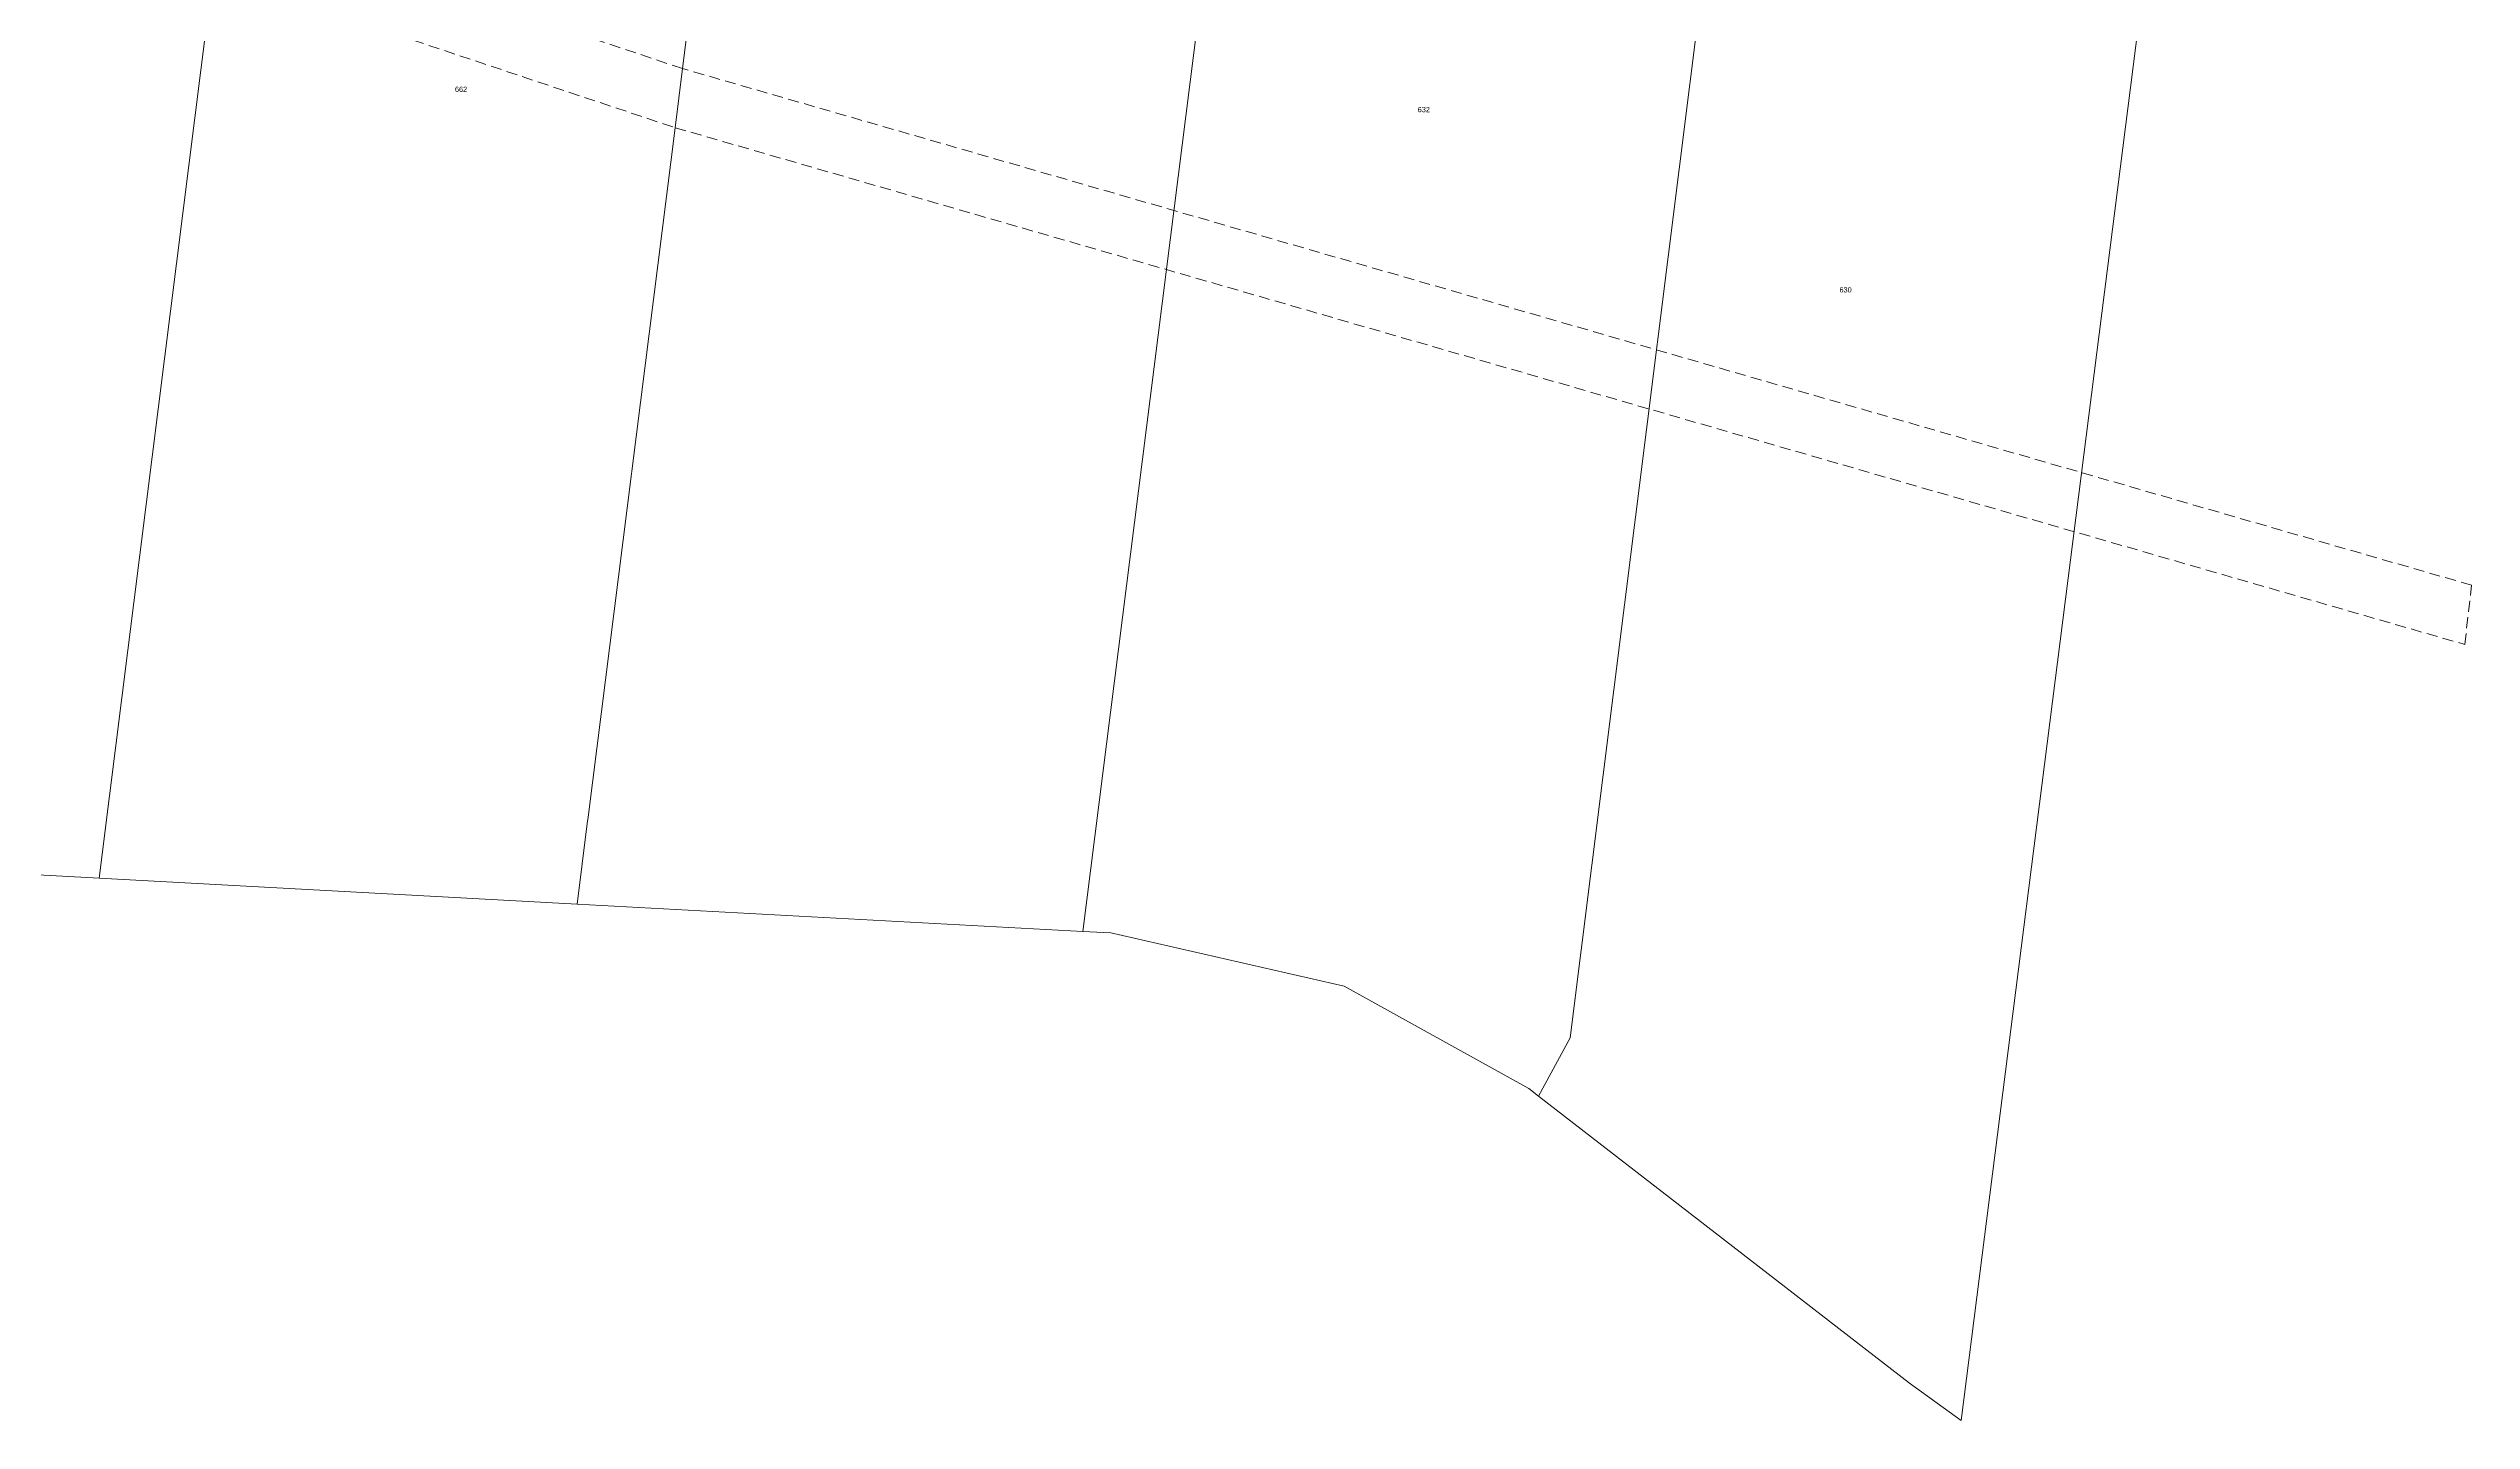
# Model space of a CAD drawing. Header units: metres. Extents: x 249687 to 257263, y 6187901 to 6192012.
# Drawn here: x 255491 to 256321, y 6188266 to 6188736 of the extents above; entities that cross this region are included whole.
import ezdxf

# ---------------------------------------------------------------- set-up
doc = ezdxf.new("R2010")
doc.units = ezdxf.units.M
doc.linetypes.add('HIDDEN', pattern=[0.375, 0.25, -0.125])
doc.linetypes.add('HIDDEN2', pattern=[0.1875, 0.125, -0.0625])
doc.layers.add('Cadastre Land Parcels_SP_EXT', color=8, linetype='Continuous', lineweight=5)
doc.layers.add('Cadastre Other Property_SP_EXT', color=8, linetype='HIDDEN', lineweight=5)
doc.styles.get("Standard").update_dxf_attribs({"font": 'arial.ttf'})

msp = doc.modelspace()

# ---------------------------------------------------------------- linework, layer by layer
at = {"layer": 'Cadastre Land Parcels_SP_EXT', "linetype": 'Continuous'}
for points in [[(255511.804, 6188479.683), (255547.35, 6188762.016), (255549.945, 6188782.286), (255551.842, 6188797.655), (255560.219, 6188864.034), (255584.051, 6189053.035), (255425.916, 6189073.637), (255396.515, 6188834.091), (255394.103, 6188813.825), (255393.862, 6188812.487), (255385.763, 6188746.115), (255354.165, 6188488.751), (255350.686, 6188460.13), (255508.221, 6188451.504), (255511.804, 6188479.683)], [(255671.925, 6188442.594), (255675.432, 6188470.215), (255675.706, 6188472.392), (255705.513, 6188708.555), (255708.017, 6188728.824), (255723.4, 6188850.778), (255731.778, 6188917.157), (255746.251, 6189031.761), (255584.051, 6189053.035), (255560.219, 6188864.034), (255551.842, 6188797.655), (255549.945, 6188782.286), (255547.35, 6188762.016), (255511.804, 6188479.683), (255508.221, 6188451.504), (255671.925, 6188442.594)], [(255904.931, 6188906.971), (255913.313, 6188973.379), (255917.863, 6189009.418), (255746.251, 6189031.761), (255731.778, 6188917.157), (255723.4, 6188850.778), (255708.017, 6188728.824), (255705.513, 6188708.555), (255675.706, 6188472.392), (255675.432, 6188470.215), (255671.925, 6188442.594), (255845.144, 6188433.255), (255904.931, 6188906.971)], [(256011.986, 6188396.837), (256082.858, 6188962.044), (256086.088, 6188987.805), (255996.877, 6188999.258), (255930.046, 6189007.831), (255917.863, 6189009.418), (255913.313, 6188973.379), (255904.931, 6188906.971), (255845.144, 6188433.255), (255854.664, 6188432.742), (255934.637, 6188414.496), (255997.826, 6188379.514), (256001.115, 6188376.901), (256011.986, 6188396.837)], [(256235.126, 6188968.74), (256142.631, 6188980.545), (256086.088, 6188987.805), (256082.858, 6188962.044), (256011.986, 6188396.837), (256001.115, 6188376.901), (256128.185, 6188278.524), (256145.853, 6188265.741), (256235.126, 6188968.74)]]:
    msp.add_lwpolyline(points, close=True, dxfattribs=at)
at = {"layer": 'Cadastre Other Property_SP_EXT', "linetype": 'HIDDEN2', "ltscale": 30}
msp.add_lwpolyline([(254239.307, 6189219.999), (254270.623, 6189188.636), (255131.566, 6188900.502), (254865.006, 6188566.493), (254880.841, 6188557.41), (255151.696, 6188893.764), (255705.513, 6188708.565), (256318.37, 6188531.555), (256320.675, 6188551.867), (255708.017, 6188728.834), (254239.307, 6189219.999)], close=True, dxfattribs=at)

# ---------------------------------------------------------------- texts
at = {"layer": 'Cadastre Land Parcels_SP_EXT'}
for s, p in [('662', (255630.097, 6188720.833)), ('632', (255959.796, 6188713.881)), ('630', (256104.23, 6188652.142))]:
    msp.add_text(s, height=1.8, dxfattribs=at).set_placement(p)

doc.saveas('drawing.dxf')
